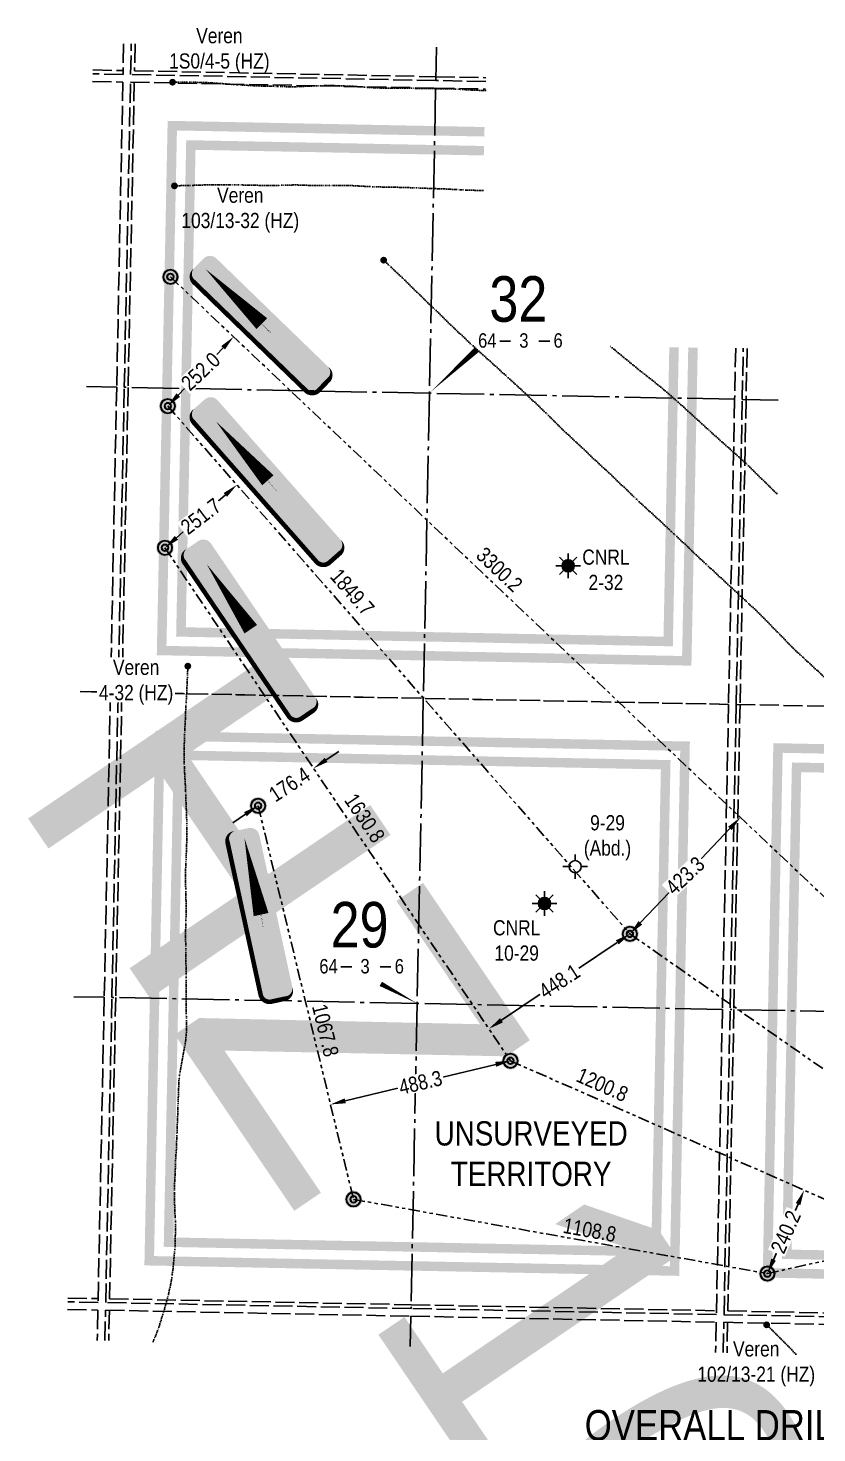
# Model space of a CAD drawing. Extents: x 398369 to 421873, y 6032457 to 6050071.
# Drawn here: x 398369 to 400448, y 6039953 to 6043656 of the extents above; entities that cross this region are included whole.
import ezdxf
from ezdxf.enums import TextEntityAlignment as Align

# ---------------------------------------------------------------- set-up
doc = ezdxf.new("R2018")
doc.units = 0
doc.header["$LTSCALE"] = 5
doc.header["$PDSIZE"] = 0.5
for name, pattern in [('foc-DOT', [1, 0.2, -0.8]), ('foc-DRILLPATH', [14.75, 6, -1.75, 1.75, -1.75, 1.75, -1.75]), ('foc-QUARTERLINE', [33, 25, -3, 2, -3]), ('foc-UNSURVEYED', [12.5, 10, -2.5])]:
    doc.linetypes.add(name, pattern=pattern)
doc.layers.get('Defpoints').update_dxf_attribs({"color": 9})
for name, color, linetype in [('10', 1, 'Continuous'), ('9', 3, 'Continuous'), ('ABADATA-DRILL', 8, 'foc-DOT'), ('ABADATA-DRILL-T', 8, 'Continuous'), ('AS-TARGET-GAS-H', 181, 'Continuous'), ('AS-TARGET-OIL-H', 131, 'Continuous'), ('DETAIL-HZ-Existing', 8, 'foc-DOT'), ('DETAIL-T', 7, 'Continuous'), ('L-BD', 7, 'Continuous'), ('L-MON', 1, 'Continuous'), ('L-SECLBL', 7, 'Continuous'), ('L-SECQ', 8, 'foc-QUARTERLINE'), ('L-UNS-T', 3, 'Continuous'), ('L-USEC', 7, 'foc-UNSURVEYED'), ('P-PDRILLPATH', 12, 'foc-DRILLPATH'), ('PROPOSED-SCOPE', 240, 'Continuous')]:
    doc.layers.add(name, color=color, linetype=linetype)
doc.styles.add('20k', font='ARIALN.TTF', dxfattribs={"height": 40})
doc.styles.add('80CG', font='ARIALN.TTF', dxfattribs={"height": 10})
doc.styles.add('80L', font='ARIALN.TTF', dxfattribs={"height": 10})
doc.styles.add('SIMPLEX', font='ARIALN.TTF')
doc.styles.get("Standard").update_dxf_attribs({"font": 'ARIALN.TTF'})
doc.dimstyles.new('Compass 20 000', dxfattribs={"dimscale": 10, "dimtxt": 40, "dimasz": 8, "dimexe": 0.2, "dimexo": 0.0625, "dimgap": 0.5, "dimtad": 0, "dimtih": 1, "dimtoh": 1, "dimdec": 1, "dimzin": 0, "dimdsep": 46, "dimtxsty": '20k', "dimcen": 0.1, "dimse1": 1, "dimse2": 1, "dimclrd": 256, "dimclrt": 256, "dimaunit": 1, "dimadec": 4, "dimazin": 0, "dimtfac": 0.06, "dimtdec": 1, "dimtofl": 0, "dimtmove": 0, "dimatfit": 1, "dimfxl": 0.2, "dimtolj": 1, "dimtzin": 0, "dimlwd": -1, "dimarcsym": 0})

# ---------------------------------------------------------------- blocks, each defined once
blk = doc.blocks.new('L-SECLBL')
at = {"layer": '9', "color": 7}
for p, q in [((-5.08, -27.83), (-12.29, -27.83)), ((20.7, -27.83), (13.5, -27.83))]:
    blk.add_line(p, q, dxfattribs=at)
at = {"layer": '10', "color": 2, "style": 'SIMPLEX'}
blk.add_attdef('SEC', text='', height=30, dxfattribs=at).set_placement((0, 0), align=Align.MIDDLE)
at = {"layer": '10', "color": 5, "style": '80L'}
blk.add_attdef('TWP', text='', height=9.5, dxfattribs=at).set_placement((-14.43, -27.37), align=Align.MIDDLE_RIGHT)
blk.add_attdef('RGE', text='', height=9.5, dxfattribs=at).set_placement((3.62, -27.37), align=Align.MIDDLE_CENTER)
blk.add_attdef('MER', text='', height=9.5, dxfattribs=at).set_placement((23.17, -27.37), align=Align.MIDDLE_LEFT)
blk = doc.blocks.new('GABD')
for p, q in [((-0.81, 0), (-1.62, 0)), ((0, 0.81), (0, 1.62)), ((1.62, 0), (0.81, 0)), ((0, -0.81), (0, -1.62))]:
    blk.add_line(p, q)
blk.add_circle((0, 0), 0.8)
blk = doc.blocks.new('BH_Existing')
at = {"layer": 'DETAIL-HZ-Existing'}
h = blk.add_hatch(color=256, dxfattribs=at)
h.dxf.hatch_style = 1
edge = h.paths.add_edge_path()
edge.add_arc((0, 0), 0.45, 0, 360)
blk = doc.blocks.new('GAS')
h = blk.add_hatch(color=255)
h.dxf.hatch_style = 1
edge = h.paths.add_edge_path()
edge.add_arc((0, 0), 0.9, 0, 360)
for p, q in [((-0.81, 0), (-1.62, 0)), ((-0.57, 0.57), (-1.14, 1.14)), ((0, 0.81), (0, 1.62)), ((0.57, 0.57), (1.14, 1.14)), ((1.62, 0), (0.81, 0)), ((-0.57, -0.57), (-1.14, -1.14)), ((0, -0.81), (0, -1.62)), ((1.14, -1.14), (0.57, -0.57))]:
    blk.add_line(p, q)
blk.add_circle((0, 0), 0.8)
blk = doc.blocks.new('*U48')
h = blk.add_hatch(color=254)
edge = h.paths.add_edge_path()
edge.add_line((-51.5, -11.5), (51.5, -11.5))
edge.add_arc((51.5, -5.5), 6, 270, 360)
edge.add_line((57.5, -5.5), (57.5, 4))
edge.add_arc((51.5, 4), 6, 0, 90)
edge.add_line((51.5, 10), (-51.5, 10))
edge.add_arc((-51.5, 4), 6, 90, 180)
edge.add_line((-57.5, 4), (-57.5, -5.5))
edge.add_arc((-51.5, -5.5), 6, 180, 270)
at = {"color": 1, "flags": 128}
blk.add_lwpolyline([(-51.5, -11.5, 3, 3, 0), (51.5, -11.5, 3, 3, 0.414214), (57.5, -5.5, 3, 3, 0), (57.5, 4, 3, 0, 0.414214), (51.5, 10, 0, 0, 0), (-51.5, 10, 0, 0, 0.414214), (-57.5, 4, 0, 0, 0), (-57.5, -5.5, 0, 3, 0.414214)], format="xyseb", close=True, dxfattribs=at)
blk.add_lwpolyline([(-51.68, 0, 0, 10, 0), (0, 0, 5, 5, 0)], format="xyseb", dxfattribs=at)
at = {"color": 1, "lineweight": 30, "flags": 104}
blk.add_attdef('ENTER_TEXT', text='', height=10, dxfattribs=at).set_placement((-0.35, 0), align=Align.MIDDLE_CENTER)
blk = doc.blocks.new('*U80')
h = blk.add_hatch(color=254)
edge = h.paths.add_edge_path()
edge.add_line((-61.5, -11.5), (61.5, -11.5))
edge.add_arc((61.5, -5.5), 6, 270, 360)
edge.add_line((67.5, -5.5), (67.5, 4))
edge.add_arc((61.5, 4), 6, 0, 90)
edge.add_line((61.5, 10), (-61.5, 10))
edge.add_arc((-61.5, 4), 6, 90, 180)
edge.add_line((-67.5, 4), (-67.5, -5.5))
edge.add_arc((-61.5, -5.5), 6, 180, 270)
at = {"color": 1, "flags": 128}
blk.add_lwpolyline([(-61.5, -11.5, 3, 3, 0), (61.5, -11.5, 3, 3, 0.414214), (67.5, -5.5, 3, 3, 0), (67.5, 4, 3, 0, 0.414214), (61.5, 10, 0, 0, 0), (-61.5, 10, 0, 0, 0.414214), (-67.5, 4, 0, 0, 0), (-67.5, -5.5, 0, 3, 0.414214)], format="xyseb", close=True, dxfattribs=at)
blk.add_lwpolyline([(-51.68, 0, 0, 10, 0), (0, 0, 5, 5, 0)], format="xyseb", dxfattribs=at)
at = {"color": 1, "lineweight": 30, "flags": 104}
blk.add_attdef('ENTER_TEXT', text='', height=10, dxfattribs=at).set_placement((-0.35, 0), align=Align.MIDDLE_CENTER)
blk = doc.blocks.new('plbh')
at = {"layer": 'L-MON'}
h = blk.add_hatch(color=255, dxfattribs=at)
h.dxf.hatch_style = 1
edge = h.paths.add_edge_path()
edge.add_arc((0, 0), 1.16, 0, 360)
h = blk.add_hatch(color=256, dxfattribs=at)
h.dxf.hatch_style = 1
h.paths.add_polyline_path([(-0.96, 0, 1), (0.96, 0, 1)])
h.paths.add_polyline_path([(0.91, 0, -1), (-0.91, 0, -1)], flags=16)
h.paths.add_polyline_path([(0.45, 0, -1), (-0.45, 0, -1)], flags=0)
h = blk.add_hatch(color=256, dxfattribs=at)
h.dxf.hatch_style = 1
h.paths.add_polyline_path([(-0.45, 0, 1), (0.45, 0, 1)])
h.paths.add_polyline_path([(0.4, 0, -1), (-0.4, 0, -1)], flags=16)
at = {"layer": 'L-MON', "color": 240}
for radius in [0.96, 0.91, 0.45, 0.4]:
    blk.add_circle((0, 0), radius, dxfattribs=at)
blk = doc.blocks.new('*D88')
at = {"layer": 'Defpoints', "color": 0, "transparency": 16777216}
for p in [(400414.7, 6040592.8), (400414.7, 6040592.8), (400317.8, 6040373.1)]:
    blk.add_point(p, dxfattribs=at)
at = {"layer": 'PROPOSED-SCOPE', "transparency": 16777216}
for p, q in [((400398.6, 6040556.2), (400390.7, 6040538.3)), ((400334, 6040409.7), (400341.9, 6040427.6))]:
    blk.add_line(p, q, dxfattribs=at)
for points in [[(400392.5, 6040558.9), (400404.7, 6040553.5), (400414.7, 6040592.8)], [(400327.9, 6040412.4), (400340.1, 6040407), (400317.8, 6040373.1)]]:
    blk.add_solid(points, dxfattribs=at)
at = {"layer": 'PROPOSED-SCOPE', "transparency": 16777216, "insert": (400366.3, 6040482.9), "char_height": 40, "attachment_point": 5, "rotation": 66.2306, "style": '20k', "bg_fill": 3, "box_fill_scale": 1.1, "bg_fill_color": 256, "bg_fill_true_color": 13158600, "bg_fill_transparency": 0}
blk.add_mtext('\\A1;240.2', dxfattribs=at)
blk = doc.blocks.new('*D91')
at = {"layer": 'Defpoints', "color": 0, "transparency": 16777216}
for p in [(400246.6, 6041575.5), (400246.6, 6041575.5), (399955.4, 6041268.5)]:
    blk.add_point(p, dxfattribs=at)
at = {"layer": 'PROPOSED-SCOPE', "transparency": 16777216}
for p, q in [((400219.1, 6041546.5), (400143, 6041466.3)), ((399982.9, 6041297.5), (400059, 6041377.7))]:
    blk.add_line(p, q, dxfattribs=at)
for points in [[(400214.2, 6041551.1), (400223.9, 6041541.9), (400246.6, 6041575.5)], [(399978.1, 6041302.1), (399987.8, 6041292.9), (399955.4, 6041268.5)]]:
    blk.add_solid(points, dxfattribs=at)
at = {"layer": 'PROPOSED-SCOPE', "transparency": 16777216, "insert": (400101, 6041422), "char_height": 40, "attachment_point": 5, "rotation": 43.2306, "style": '20k', "bg_fill": 3, "box_fill_scale": 1.1, "bg_fill_color": 256, "bg_fill_true_color": 13158600, "bg_fill_transparency": 0}
blk.add_mtext('\\A1;423.3', dxfattribs=at)
blk = doc.blocks.new('*D92')
at = {"layer": 'Defpoints', "color": 0, "transparency": 16777216}
for p in [(399955.4, 6041268.5), (399583.9, 6041018.3), (399583.9, 6041018.3)]:
    blk.add_point(p, dxfattribs=at)
at = {"layer": 'PROPOSED-SCOPE', "transparency": 16777216}
for p, q in [((399922.2, 6041246.2), (399817.6, 6041175.7)), ((399617.1, 6041040.7), (399721.7, 6041111.1))]:
    blk.add_line(p, q, dxfattribs=at)
for points in [[(399918.5, 6041251.7), (399926, 6041240.6), (399955.4, 6041268.5)], [(399613.3, 6041046.2), (399620.8, 6041035.1), (399583.9, 6041018.3)]]:
    blk.add_solid(points, dxfattribs=at)
at = {"layer": 'PROPOSED-SCOPE', "transparency": 16777216, "insert": (399769.7, 6041143.4), "char_height": 40, "attachment_point": 5, "rotation": 33.2306, "style": '20k', "bg_fill": 3, "box_fill_scale": 1.1, "bg_fill_color": 256, "bg_fill_true_color": 13158600, "bg_fill_transparency": 0}
blk.add_mtext('\\A1;448.1', dxfattribs=at)
blk = doc.blocks.new('*D93')
at = {"layer": 'Defpoints', "color": 0, "transparency": 16777216}
for p in [(399640.6, 6040934), (399166.3, 6040819), (399166.3, 6040819)]:
    blk.add_point(p, dxfattribs=at)
at = {"layer": 'PROPOSED-SCOPE', "transparency": 16777216}
for p, q in [((399601.8, 6040924.6), (399462.7, 6040890.9)), ((399205.1, 6040828.5), (399344.2, 6040862.2))]:
    blk.add_line(p, q, dxfattribs=at)
for points in [[(399600.2, 6040931.1), (399603.3, 6040918.1), (399640.6, 6040934)], [(399203.6, 6040834.9), (399206.7, 6040822), (399166.3, 6040819)]]:
    blk.add_solid(points, dxfattribs=at)
at = {"layer": 'PROPOSED-SCOPE', "transparency": 16777216, "insert": (399403.5, 6040876.5), "char_height": 40, "attachment_point": 5, "rotation": 13.2306, "style": '20k', "bg_fill": 3, "box_fill_scale": 1.1, "bg_fill_color": 256, "bg_fill_true_color": 13158600, "bg_fill_transparency": 0}
blk.add_mtext('\\A1;488.3', dxfattribs=at)
blk = doc.blocks.new('*D94')
at = {"layer": 'PROPOSED-SCOPE', "transparency": 16777216}
for p, q in [((399154.8, 6041727.1), (399188, 6041749.5)), ((398942.2, 6041584), (398909, 6041561.6))]:
    blk.add_line(p, q, dxfattribs=at)
for points in [[(399151.1, 6041732.6), (399158.5, 6041721.6), (399121.6, 6041704.8)], [(398938.5, 6041589.5), (398945.9, 6041578.4), (398975.4, 6041606.3)]]:
    blk.add_solid(points, dxfattribs=at)
at = {"layer": 'PROPOSED-SCOPE', "transparency": 16777216, "insert": (399058.4, 6041662.2), "char_height": 40, "attachment_point": 5, "rotation": 33.2306, "style": '20k', "bg_fill": 3, "box_fill_scale": 1.1, "bg_fill_color": 256, "bg_fill_true_color": 13158600, "bg_fill_transparency": 0}
blk.add_mtext('\\A1;176.4', dxfattribs=at)
at = {"layer": 'Defpoints', "color": 0, "transparency": 16777216}
for p in [(399121.6, 6041704.8), (399121.7, 6041704.6), (398975.5, 6041606.1)]:
    blk.add_point(p, dxfattribs=at)
blk = doc.blocks.new('*D95')
at = {"layer": 'Defpoints', "color": 0, "transparency": 16777216}
for p in [(398919.4, 6042451.8), (398919.4, 6042451.8), (398730.1, 6042286.1)]:
    blk.add_point(p, dxfattribs=at)
at = {"layer": 'PROPOSED-SCOPE', "transparency": 16777216}
for p, q in [((398889.3, 6042425.5), (398870.5, 6042409)), ((398760.2, 6042312.5), (398779.1, 6042329))]:
    blk.add_line(p, q, dxfattribs=at)
for points in [[(398884.9, 6042430.5), (398893.7, 6042420.5), (398919.4, 6042451.8)], [(398755.8, 6042317.5), (398764.6, 6042307.4), (398730.1, 6042286.1)]]:
    blk.add_solid(points, dxfattribs=at)
at = {"layer": 'PROPOSED-SCOPE', "transparency": 16777216, "insert": (398824.8, 6042369), "char_height": 40, "attachment_point": 5, "rotation": 37.2306, "style": '20k', "bg_fill": 3, "box_fill_scale": 1.1, "bg_fill_color": 256, "bg_fill_true_color": 13158600, "bg_fill_transparency": 0}
blk.add_mtext('\\A1;251.7', dxfattribs=at)
blk = doc.blocks.new('*D96')
at = {"layer": 'Defpoints', "color": 0, "transparency": 16777216}
for p in [(398910.9, 6042842.3), (398910.9, 6042842.3), (398737.5, 6042659.6)]:
    blk.add_point(p, dxfattribs=at)
at = {"layer": 'PROPOSED-SCOPE', "transparency": 16777216}
for p, q in [((398883.3, 6042813.3), (398866, 6042795)), ((398765.1, 6042688.6), (398782.5, 6042706.9))]:
    blk.add_line(p, q, dxfattribs=at)
for points in [[(398878.5, 6042817.9), (398888.2, 6042808.7), (398910.9, 6042842.3)], [(398760.2, 6042693.2), (398769.9, 6042684), (398737.5, 6042659.6)]]:
    blk.add_solid(points, dxfattribs=at)
at = {"layer": 'PROPOSED-SCOPE', "transparency": 16777216, "insert": (398824.2, 6042750.9), "char_height": 40, "attachment_point": 5, "rotation": 43.2306, "style": '20k', "bg_fill": 3, "box_fill_scale": 1.1, "bg_fill_color": 256, "bg_fill_true_color": 13158600, "bg_fill_transparency": 0}
blk.add_mtext('\\A1;252.0', dxfattribs=at)

msp = doc.modelspace()

# ---------------------------------------------------------------- hatches: boundary and pattern name
at = {"layer": 'AS-TARGET-GAS-H'}
h = msp.add_hatch(color=256, dxfattribs=at)
h.dxf.hatch_style = 1
h.paths.add_polyline_path([(400084.268, 6042814.448), (400059.281, 6042814.828), (400044.046, 6042051.817), (398784.968, 6042076.506), (398810.549, 6043335.053), (399570.316, 6043320.155), (399570.995, 6043345.136), (398786.072, 6043360.527), (398759.476, 6042052.012), (400068.532, 6042026.343)])
h = msp.add_hatch(color=256, dxfattribs=at)
h.dxf.hatch_style = 1
h.paths.add_polyline_path([(398726.785, 6040443.689), (398753.382, 6041752.204), (400062.545, 6041726.533), (400036.418, 6040418.009)])
h.paths.add_polyline_path([(398752.277, 6040468.183), (398777.858, 6041726.73), (400037.062, 6041702.039), (400011.932, 6040443.483)], flags=16)
h = msp.add_hatch(color=256, dxfattribs=at)
h.dxf.hatch_style = 1
h.paths.add_polyline_path([(401132.786, 6041705.547), (400382.462, 6041720.26), (400356.335, 6040411.736), (401665.968, 6040386.056), (401680.756, 6041140.26), (401655.772, 6041140.75), (401641.473, 6040411.53), (400381.818, 6040436.23), (400406.948, 6041694.786), (401132.48, 6041680.559)])
at = {"layer": 'AS-TARGET-OIL-H'}
h = msp.add_hatch(color=256, dxfattribs=at)
h.dxf.hatch_style = 1
h.paths.add_polyline_path([(400134.241, 6042813.688), (400109.254, 6042814.068), (400093.017, 6042000.869), (398733.983, 6042027.518), (398761.595, 6043386.001), (399571.674, 6043370.116), (399572.353, 6043395.097), (398737.119, 6043411.474), (398708.491, 6042003.024), (400117.503, 6041975.395)])
h = msp.add_hatch(color=256, dxfattribs=at)
h.dxf.hatch_style = 1
h.paths.add_polyline_path([(398675.801, 6040394.701), (398704.429, 6041803.152), (400113.512, 6041775.522), (400085.389, 6040367.061)])
h.paths.add_polyline_path([(398701.293, 6040419.195), (398728.905, 6041777.678), (400088.029, 6041751.027), (400060.904, 6040392.535)], flags=16)
h = msp.add_hatch(color=256, dxfattribs=at)
h.dxf.hatch_style = 1
h.paths.add_polyline_path([(401133.396, 6041755.523), (400333.491, 6041771.208), (400305.368, 6040362.747), (401714.957, 6040335.107), (401730.725, 6041139.28), (401705.741, 6041139.77), (401690.462, 6040360.582), (400330.852, 6040387.242), (400357.977, 6041745.734), (401133.091, 6041730.535)])

# ---------------------------------------------------------------- linework, layer by layer
at = {"layer": 'ABADATA-DRILL', "flags": 128}
for points in [[(399574.968, 6043491.304), (399566.857, 6043491.556), (399557.292, 6043491.894), (399547.698, 6043492.283), (399538.125, 6043492.721), (399528.503, 6043493.25), (399518.922, 6043493.778), (399509.3, 6043494.307), (399499.719, 6043494.826), (399490.055, 6043495.256), (399480.469, 6043495.534), (399470.772, 6043495.775), (399451.585, 6043496.132), (399442.005, 6043496.25), (399432.465, 6043496.348), (399422.786, 6043496.478), (399413.178, 6043496.657), (399403.58, 6043496.885), (399394.002, 6043497.044), (399384.401, 6043497.112), (399374.77, 6043497.151), (399365.178, 6043497.12), (399345.994, 6043497.127), (399336.364, 6043497.206), (399326.864, 6043497.303), (399317.204, 6043497.433), (399307.536, 6043497.612), (399297.889, 6043497.872), (399288.265, 6043498.261), (399278.632, 6043498.691), (399269.081, 6043499.238), (399259.523, 6043499.966), (399249.946, 6043500.725), (399240.329, 6043501.464), (399230.77, 6043502.112), (399221.138, 6043502.641), (399211.454, 6043503.031), (399201.917, 6043503.279), (399192.391, 6043503.556), (399182.737, 6043503.946), (399173.28, 6043504.222), (399163.76, 6043504.299), (399154.177, 6043504.267), (399144.772, 6043504.112), (399135.196, 6043503.86), (399125.668, 6043503.567), (399116.07, 6043503.246), (399106.501, 6043502.894), (399096.961, 6043502.451), (399087.338, 6043501.9), (399077.697, 6043501.429), (399068.12, 6043501.197), (399058.539, 6043501.226), (399048.951, 6043501.434), (399039.454, 6043501.681), (399029.858, 6043501.949), (399020.281, 6043502.228), (399010.645, 6043502.527), (399001.049, 6043502.796), (398991.472, 6043503.034), (398981.916, 6043503.332), (398972.331, 6043503.68), (398962.727, 6043504.089), (398953.134, 6043504.547), (398943.674, 6043505.153), (398934.095, 6043505.802), (398924.515, 6043506.41), (398914.924, 6043506.969), (398905.363, 6043507.507), (398895.784, 6043508.165), (398886.227, 6043508.933), (398876.661, 6043509.731), (398867.114, 6043510.489), (398857.546, 6043511.207), (398847.947, 6043511.836), (398838.374, 6043512.294), (398828.808, 6043512.612), (398819.211, 6043512.85), (398809.622, 6043512.999), (398800.071, 6043513.047), (398790.471, 6043513.105), (398780.87, 6043513.184), (398769.99, 6043513.278), (398750.002, 6043513.54)], [(399567.794, 6043227.385), (399560.229, 6043227.754), (399545.737, 6043228.329), (399531.344, 6043228.812), (399516.862, 6043229.367), (399502.653, 6043230.076), (399493.071, 6043230.554), (399483.488, 6043231.013), (399473.916, 6043231.531), (399464.333, 6043231.989), (399454.758, 6043232.317), (399445.222, 6043232.615), (399435.626, 6043232.943), (399426.052, 6043233.312), (399416.468, 6043233.74), (399406.875, 6043234.178), (399397.301, 6043234.567), (399387.725, 6043234.865), (399378.149, 6043235.153), (399368.563, 6043235.451), (399358.927, 6043235.751), (399349.342, 6043236.099), (399339.816, 6043236.386), (399330.237, 6043236.575), (399320.648, 6043236.693), (399311.069, 6043236.841), (399301.48, 6043236.99), (399291.782, 6043237.2), (399282.207, 6043237.519), (399272.614, 6043237.977), (399263.092, 6043238.484), (399253.521, 6043239.032), (399243.95, 6043239.601), (399234.308, 6043240.1), (399224.705, 6043240.519), (399215.099, 6043240.818), (399205.519, 6043240.926), (399195.918, 6043240.965), (399186.357, 6043241.002), (399176.756, 6043241.051), (399167.125, 6043241.1), (399157.554, 6043241.148), (399147.961, 6043241.107), (399138.377, 6043240.965), (399128.774, 6043240.924), (399119.164, 6043241.033), (399109.567, 6043241.261), (399099.993, 6043241.649), (399090.419, 6043242.058), (399080.832, 6043242.326), (399071.291, 6043242.374), (399061.587, 6043242.244), (399051.931, 6043242.044), (399042.344, 6043241.772), (399032.766, 6043241.45), (399023.179, 6043241.188), (399013.634, 6043241.046), (398994.411, 6043241.074), (398984.832, 6043241.222), (398975.244, 6043241.43), (398965.656, 6043241.619), (398956.068, 6043241.797), (398946.471, 6043242.036), (398927.225, 6043242.454), (398917.665, 6043242.542), (398908.094, 6043242.59), (398898.543, 6043242.648), (398884.042, 6043242.702), (398869.771, 6043242.803), (398855.279, 6043242.828), (398840.882, 6043242.64), (398826.391, 6043242.205), (398812.138, 6043241.685), (398797.656, 6043241.239), (398783.477, 6043240.888), (398755.129, 6043240.255)], [(401654.007, 6041243.528), (401654.007, 6041243.528), (401653.146, 6041243.474), (401652.597, 6041243.545), (401652.388, 6041243.629), (401652.011, 6041243.767), (401651.421, 6041243.778), (401650.846, 6041243.54), (401650.078, 6041243.095), (401649.704, 6041242.912), (401648.728, 6041242.611), (401648.517, 6041242.585), (401648.307, 6041242.579), (401648.118, 6041242.633), (401648.299, 6041242.699), (401648.591, 6041242.754), (401648.901, 6041242.758), (401649.139, 6041242.673), (401649.099, 6041242.144), (401648.951, 6041241.736), (401648.739, 6041241.151), (401648.455, 6041240.416), (401647.588, 6041238.583), (401646.966, 6041237.445), (401644.398, 6041233.494), (401640.82, 6041228.564), (401638.055, 6041224.747), (401636.645, 6041222.714), (401632.361, 6041216.437), (401628.086, 6041210.12), (401623.828, 6041203.672), (401619.681, 6041197.213), (401615.751, 6041190.639), (401612.038, 6041183.91), (401608.623, 6041177.556), (401605.197, 6041171.202), (401601.639, 6041164.691), (401598.284, 6041158.385), (401595.119, 6041152.566), (401591.557, 6041146.895), (401587.427, 6041140.805), (401583.413, 6041134.513), (401579.618, 6041127.696), (401576.099, 6041120.144), (401573.123, 6041112.731), (401570.231, 6041105.526), (401566.88, 6041098.4), (401563.41, 6041091.787), (401560.1, 6041085.701), (401556.229, 6041079.576), (401551.544, 6041072.787), (401546.81, 6041065.468), (401542.323, 6041058.035), (401537.932, 6041050.89), (401533.428, 6041044.117), (401528.886, 6041037.425), (401524.77, 6041030.544), (401521.366, 6041024.29), (401518.818, 6041019.329), (401516.473, 6041014.974), (401514.184, 6041011.018), (401512.533, 6041007.9), (401511.406, 6041005.532), (401510.665, 6041003.956), (401510.265, 6041002.934), (401510.372, 6041002.261), (401511.017, 6041002.029), (401511.822, 6041002.253), (401512.135, 6041002.437), (401512.49, 6041002.66), (401512.924, 6041002.881), (401512.934, 6041002.851), (401512.602, 6041002.778), (401512.252, 6041002.765), (401512.042, 6041002.759), (401511.952, 6041002.751), (401511.923, 6041002.821), (401511.916, 6041002.971), (401511.88, 6041003.152), (401511.814, 6041003.373), (401511.738, 6041003.575), (401511.59, 6041003.678), (401511.322, 6041003.773), (401510.716, 6041004.025), (401509.775, 6041004.484), (401508.577, 6041005.097), (401507.182, 6041005.875), (401505.64, 6041006.815), (401503.942, 6041007.919), (401502.055, 6041009.136), (401500.079, 6041010.385), (401497.956, 6041011.757), (401495.744, 6041013.211), (401493.533, 6041014.704), (401491.341, 6041016.148), (401489.208, 6041017.55), (401486.995, 6041018.964), (401484.663, 6041020.4), (401482.211, 6041021.878), (401479.692, 6041023.468), (401477.077, 6041025.24), (401474.326, 6041027.294), (401471.49, 6041029.57), (401468.518, 6041032.039), (401465.331, 6041034.732), (401461.966, 6041037.569), (401458.345, 6041040.65), (401454.48, 6041043.957), (401450.489, 6041047.506), (401446.265, 6041051.46), (401441.848, 6041055.697), (401437.214, 6041060.129), (401432.36, 6041064.575), (401427.112, 6041069.299), (401421.717, 6041074.186), (401416.038, 6041079.389), (401410.152, 6041084.765), (401403.989, 6041090.277), (401397.737, 6041095.791), (401391.591, 6041101.153), (401385.148, 6041106.67), (401378.633, 6041112.089), (401371.897, 6041117.473), (401364.912, 6041122.891), (401357.7, 6041128.464), (401350.448, 6041134.007), (401343.105, 6041139.532), (401335.723, 6041145.118), (401328.354, 6041150.814), (401320.955, 6041156.58), (401313.627, 6041162.346), (401306.28, 6041168.181), (401299.869, 6041173.248), (401283.565, 6041186.451), (401278.329, 6041190.814), (401271.115, 6041196.787), (401263.811, 6041202.772), (401256.477, 6041208.717), (401248.944, 6041214.786), (401241.619, 6041220.711), (401234.128, 6041226.839), (401226.688, 6041233.036), (401212.216, 6041245.273), (401204.888, 6041251.588), (401197.622, 6041257.962), (401190.595, 6041264.271), (401183.461, 6041270.792), (401169.366, 6041283.872), (401162.552, 6041290.397), (401141.99, 6041310.334), (401128.268, 6041323.626), (401121.339, 6041330.334), (401114.43, 6041337.111), (401100.675, 6041350.743), (401093.984, 6041357.366), (401087.304, 6041364.048), (401080.624, 6041370.711), (401073.862, 6041377.295), (401060.251, 6041390.625), (401053.54, 6041397.258), (401039.599, 6041410.604), (401032.683, 6041416.981), (401018.595, 6041429.98), (400997.921, 6041449.29), (400976.673, 6041468.971), (400962.575, 6041481.94), (400955.639, 6041488.338), (400934.306, 6041507.76), (400913.095, 6041527.241), (400891.797, 6041546.903), (400870.483, 6041566.285), (400856.332, 6041579.105), (400849.267, 6041585.535), (400842.352, 6041591.932), (400835.386, 6041598.35), (400828.242, 6041604.852), (400820.648, 6041611.822), (400813.575, 6041618.362), (400806.512, 6041624.882), (400792.466, 6041637.991), (400785.485, 6041644.629), (400778.575, 6041651.316), (400764.756, 6041664.73), (400743.833, 6041684.664), (400736.781, 6041691.214), (400722.614, 6041704.265), (400715.511, 6041710.786), (400708.417, 6041717.286), (400701.293, 6041723.747), (400680.063, 6041743.348), (400666.032, 6041756.636), (400659.05, 6041763.264), (400645.129, 6041776.57), (400638.209, 6041783.267), (400624.379, 6041796.652), (400617.429, 6041803.309), (400596.607, 6041823.312), (400575.877, 6041843.383), (400555.065, 6041863.306), (400533.99, 6041883.133), (400512.943, 6041902.86), (400491.887, 6041922.607), (400470.801, 6041942.385), (400463.81, 6041948.994), (400449.766, 6041962.182), (400435.519, 6041975.225), (400428.405, 6041981.705), (400414.279, 6041994.785), (400407.247, 6042001.355), (400400.153, 6042007.865), (400386.07, 6042021.084), (400379.663, 6042027.391), (400366.733, 6042040.748), (400346.749, 6042061.634), (400326.539, 6042082.235), (400319.783, 6042089.079), (400306.278, 6042102.757), (400285.701, 6042122.945), (400264.665, 6042142.702), (400243.258, 6042162.406), (400222.058, 6042181.986), (400200.889, 6042201.595), (400186.724, 6042214.716), (400179.681, 6042221.245), (400158.44, 6042240.766), (400137.291, 6042260.405), (400130.341, 6042267.063), (400116.541, 6042280.427), (400095.555, 6042300.223), (400074.366, 6042319.832), (400067.334, 6042326.422), (400060.333, 6042333.06), (400053.343, 6042339.719), (400032.217, 6042359.488), (400010.767, 6042379.053), (399996.497, 6042391.945), (399989.393, 6042398.416), (399975.41, 6042411.643), (399968.47, 6042418.321), (399947.556, 6042438.225), (399926.705, 6042458.238), (399912.886, 6042471.622), (399905.934, 6042478.24), (399898.862, 6042484.81), (399884.674, 6042497.791), (399863.476, 6042517.431), (399842.601, 6042537.285), (399821.578, 6042557.172), (399798.809, 6042578.343), (399784.736, 6042591.542), (399777.716, 6042598.251), (399770.737, 6042604.999), (399756.979, 6042618.462), (399746.835, 6042628.573), (399736.567, 6042638.927), (399715.817, 6042658.988), (399694.67, 6042678.717), (399687.648, 6042685.306), (399673.665, 6042698.553), (399652.488, 6042718.233), (399630.965, 6042737.659), (399609.652, 6042757.072), (399595.474, 6042770.033), (399588.29, 6042776.525), (399566.715, 6042795.852), (399552.434, 6042808.655), (399538.175, 6042821.578), (399531.111, 6042828.068), (399517.128, 6042841.265), (399510.177, 6042847.932), (399503.166, 6042854.551), (399496.154, 6042861.16), (399489.222, 6042867.758), (399482.231, 6042874.376), (399475.29, 6042880.994), (399461.431, 6042894.469), (399440.904, 6042914.686), (399420.226, 6042934.815), (399399.405, 6042954.858), (399378.756, 6042974.938), (399358.118, 6042995.107), (399344.247, 6043008.432), (399337.255, 6043015.05), (399321.523, 6043029.842), (399306.897, 6043043.462)], [(400342.988, 6042428.793), (400332.35, 6042439.07), (400318.689, 6042452.34), (400304.912, 6042465.833), (400291.276, 6042479.384), (400277.61, 6042492.955), (400263.649, 6042506.251), (400249.54, 6042519.131), (400235.252, 6042532.064), (400220.991, 6042544.836), (400206.608, 6042557.551), (400192.148, 6042570.407), (400177.869, 6042583.26), (400163.611, 6042596.212), (400149.432, 6042609.113), (400135.343, 6042621.982), (400121.145, 6042634.943), (400106.927, 6042647.845), (400092.748, 6042660.766), (400078.418, 6042673.609), (400063.954, 6042686.236), (400049.638, 6042698.749), (400034.841, 6042711.272), (400020.051, 6042723.055), (400004.92, 6042734.834), (399989.881, 6042746.722), (399974.996, 6042758.776), (399960.1, 6042770.841), (399945.098, 6042783.038), (399930.058, 6042795.375), (399915.189, 6042807.8), (399904.357, 6042817.183)], [(400393.013, 6040161.077), (400383.161, 6040171.039), (400369.631, 6040184.525), (400355.882, 6040198.066), (400342.232, 6040211.574), (400329.85, 6040223.937), (400315.733, 6040238.105)]]:
    msp.add_lwpolyline(points, dxfattribs=at)
at = {"layer": 'L-SECLBL', "color": 5, "flags": 128}
for points in [[(399428.736, 6042695.768, 0, 15.993, 0), (399552.434, 6042808.655, 0, 0, 0)], [(399394.783, 6041085.109, 0, 12.817, 0), (399298.894, 6041136.78, 0, 12.817, 0)]]:
    msp.add_lwpolyline(points, format="xyseb", dxfattribs=at)
at = {"layer": 'L-SECQ'}
for p, q in [((399445.567, 6043605.901), (399443.791, 6043517.706)), ((399443.386, 6043497.602), (399427.185, 6042693.437)), ((398602.763, 6042709.603), (398522.93, 6042711.168)), ((399427.185, 6042693.437), (398622.868, 6042709.209)), ((399427.185, 6042693.437), (399410.984, 6041889.273)), ((400231.502, 6042677.666), (399427.185, 6042693.437)), ((400345.963, 6042675.422), (400251.606, 6042677.272)), ((399410.984, 6041889.273), (399394.783, 6041085.109)), ((398570.073, 6041101.28), (398490.24, 6041102.846)), ((399394.783, 6041085.109), (398590.177, 6041100.886)), ((399394.783, 6041085.109), (399378.582, 6040280.945)), ((400199.388, 6041069.332), (399394.783, 6041085.109)), ((401024.098, 6041053.16), (400219.492, 6041068.937)), ((399378.177, 6040260.84), (399376.568, 6040181.008))]:
    msp.add_line(p, q, dxfattribs=at)
at = {"layer": 'L-USEC'}
for p, q in [((398621.155, 6043614.439), (398619.517, 6043533.868)), ((398639.621, 6043533.474), (398641.263, 6043614.231)), ((398651.321, 6043614.127), (398649.883, 6043543.334)), ((398539.888, 6043545.49), (398619.7, 6043543.926)), ((398649.883, 6043543.334), (399443.993, 6043527.762)), ((398539.275, 6043515.33), (398619.108, 6043513.764)), ((398619.517, 6043533.868), (398539.684, 6043535.434)), ((398619.108, 6043513.764), (398602.763, 6042709.603)), ((398622.868, 6042709.209), (398639.213, 6043513.37)), ((398649.269, 6043513.151), (398632.924, 6042709.012)), ((398639.213, 6043513.37), (399443.386, 6043497.602)), ((399443.791, 6043517.706), (398639.621, 6043533.474)), ((399575.616, 6043515.121), (399443.791, 6043517.706)), ((399443.993, 6043527.762), (399575.889, 6043525.176)), ((399443.386, 6043497.602), (399575.069, 6043495.02)), ((400234.187, 6042812.168), (400231.502, 6042677.666)), ((400251.606, 6042677.272), (400254.293, 6042811.863)), ((400264.351, 6042811.71), (400261.663, 6042677.075)), ((398602.763, 6042709.603), (398586.418, 6041905.442)), ((398606.522, 6041905.047), (398622.868, 6042709.209)), ((398632.924, 6042709.012), (398616.579, 6041904.829)), ((400231.502, 6042677.666), (400215.445, 6041873.499)), ((400235.549, 6041873.105), (400251.606, 6042677.272)), ((400261.663, 6042677.075), (400245.606, 6041872.897)), ((398506.585, 6041907.007), (398586.418, 6041905.442)), ((398586.418, 6041905.442), (398506.585, 6041907.007)), ((398586.418, 6041905.442), (398570.073, 6041101.28)), ((398590.177, 6041100.886), (398606.522, 6041905.047)), ((398616.579, 6041904.829), (398600.234, 6041100.689)), ((398606.522, 6041905.047), (400215.445, 6041873.499)), ((400215.445, 6041873.499), (398606.522, 6041905.047)), ((400215.445, 6041873.499), (400199.388, 6041069.332)), ((400235.549, 6041873.105), (400219.492, 6041068.937)), ((400245.606, 6041872.897), (400229.549, 6041068.74)), ((400235.549, 6041873.105), (401134.617, 6041855.475)), ((398570.073, 6041101.28), (398553.728, 6040297.119)), ((398573.832, 6040296.725), (398590.177, 6041100.886)), ((398600.234, 6041100.689), (398584.093, 6040306.584)), ((400199.388, 6041069.332), (400183.331, 6040265.164)), ((400203.435, 6040264.77), (400219.492, 6041068.937)), ((400229.549, 6041068.74), (400213.693, 6040274.63)), ((398553.728, 6040297.119), (398473.895, 6040298.684)), ((398474.099, 6040308.741), (398553.932, 6040307.176)), ((399378.582, 6040280.945), (398573.832, 6040296.725)), ((398584.093, 6040306.584), (399378.784, 6040291.001)), ((399378.784, 6040291.001), (400183.521, 6040275.221)), ((398473.486, 6040278.58), (398553.319, 6040277.015)), ((398553.319, 6040277.015), (398551.696, 6040197.183)), ((398571.801, 6040196.789), (398573.423, 6040276.621)), ((398573.423, 6040276.621), (399378.177, 6040260.84)), ((398583.48, 6040276.424), (398581.858, 6040196.591)), ((399378.177, 6040260.84), (400182.93, 6040245.06)), ((400183.331, 6040265.164), (399378.582, 6040280.945)), ((400182.93, 6040245.06), (400181.336, 6040165.228)), ((400201.44, 6040164.834), (400203.034, 6040244.666)), ((400203.034, 6040244.666), (401007.787, 6040228.886)), ((400203.428, 6040264.77), (401008.185, 6040248.99)), ((400213.693, 6040274.63), (401008.384, 6040259.047)), ((400213.091, 6040244.458), (400211.497, 6040164.636))]:
    msp.add_line(p, q, dxfattribs=at)

# ---------------------------------------------------------------- block references
at = {"layer": 'ABADATA-DRILL-T', "xscale": 19.99133700000017, "yscale": 19.99133700000017, "zscale": 19.99133700000017}
for name, p in [('BH_Existing', (398749.919, 6043513.287)), ('BH_Existing', (398755.024, 6043240.058)), ('BH_Existing', (399306.447, 6043044.226)), ('GAS', (399792.528, 6042238.691)), ('BH_Existing', (398790.276, 6041974.177)), ('GABD', (399811.029, 6041445.718)), ('GAS', (399730.311, 6041348.498)), ('BH_Existing', (400315.79, 6040238.065))]:
    msp.add_blockref(name, p, dxfattribs=at)
at = {"layer": 'L-BD', "color": 6}
ref = msp.add_blockref('*U48', (398985.364, 6042876.891), dxfattribs=dict(at, xscale=3.9982674, yscale=3.9982674, zscale=3.9982674, rotation=315.8861668993436))
lines = msp.add_mtext('HZ KARR 12-32-64-3', dxfattribs={"layer": '0', "color": 1, "insert": (398985.065, 6042877.542), "char_height": 2.5, "attachment_point": 1, "rotation": 315.886167})
ref.add_attrib('ENTER_TEXT', '', (398985.065, 6042877.542), dxfattribs={"flags": 46}).embed_mtext(lines)
ref = msp.add_blockref('*U80', (399001.302, 6042464.083), dxfattribs=dict(at, xscale=3.998267400000001, yscale=3.998267400000001, zscale=2.998700549999976, rotation=311.3987789957563))
lines = msp.add_mtext('HZ 102 KARR 5-32-64-3', dxfattribs={"layer": '0', "color": 1, "insert": (399001.054, 6042464.756), "char_height": 2.5, "attachment_point": 1, "rotation": 311.398779})
ref.add_attrib('ENTER_TEXT', '', (399001.054, 6042464.756), dxfattribs={"flags": 4}).embed_mtext(lines)
at = {"layer": 'L-MON', "xscale": 19.99133700000016, "yscale": 19.99133700000016, "zscale": 19.99133700000016}
for p in [(398744.33, 6043000.255), (399955.421, 6041268.512), (399640.647, 6040934.018), (399226.927, 6040568.74), (400317.842, 6040373.104)]:
    msp.add_blockref('plbh', p, dxfattribs=at)
at = {"layer": 'L-MON', "color": 2, "xscale": 19.99133700000017, "yscale": 19.99133700000017, "zscale": 19.99133700000017}
for p in [(398737.544, 6042659.56), (398730.116, 6042286.108), (398975.518, 6041606.091)]:
    msp.add_blockref('plbh', p, dxfattribs=at)
at = {"layer": 'L-SECLBL', "color": 5, "xscale": 3.998267400000043, "yscale": 3.998267400000043, "zscale": 3.998267400000043}
for p, values in [((399661.459, 6042941.97), {'SEC': '32', 'TWP': '64', 'RGE': '3', 'MER': '6'}), ((399242.98, 6041292.638), {'SEC': '29', 'TWP': '64', 'RGE': '3', 'MER': '6'})]:
    msp.add_blockref('L-SECLBL', p, dxfattribs=at).add_auto_attribs(values)

# ---------------------------------------------------------------- texts
at = {"layer": 'ABADATA-DRILL-T', "attachment_point": 1, "style": '80L'}
for s, width, insert, char_height in [('\\pxqc;Veren\\P1S0/4-5 (HZ)', 303.72218, (398721.57, 6043655.871), 39.98267), ('\\pxqc;Veren\\P103/13-32 (HZ)', 308.17914, (398774.427, 6043235.434), 39.98267), ('\\pxqc;CNRL\\P2-32', 26.51766, (399878.935, 6042281.535), 39.9827), ('\\pxqc;9-29\\P(Abd.)', 37.20703, (399877.789, 6041581.381), 39.9827), ('\\pxqc;CNRL\\P10-29', 18.72321, (399647.634, 6041304.514), 39.9827), ('\\pxqc;Veren\\P102/13-21 (HZ)', 307.67212, (400134.505, 6040194.57), 39.98267)]:
    msp.add_mtext_dynamic_manual_height_columns(s, width=width, gutter_width=50.022, heights=[0], dxfattribs=dict(at, insert=insert, char_height=char_height))
at = {"layer": 'DETAIL-T', "color": 3, "insert": (399824.371, 6040013.366), "char_height": 79.96535, "width": 996.12818, "attachment_point": 1, "style": '80CG'}
msp.add_mtext('\\pxqc;OVERALL DRILL PLAN\\P{\\H0.7x;SCALE 1:20000}', dxfattribs=at)
at = {"layer": 'L-BD'}
for s, rotation, p in [('3300.2', 316.516644, (399611.74, 6042228.846)), ('1849.7', 311.20247, (399224.014, 6042169.39)), ('1200.8', 336.209814, (399882.927, 6040871.057)), ('1108.8', 349.833114, (399849.469, 6040488.103))]:
    msp.add_text(s, height=39.9827, rotation=rotation, dxfattribs=at).set_placement(p, align=Align.MIDDLE_CENTER)

# ---------------------------------------------------------------- next in the draw order: texts
at = {"layer": 'ABADATA-DRILL-T', "insert": (398557.196, 6041991.105), "char_height": 39.98267, "attachment_point": 1, "style": '80L', "bg_fill": 3, "box_fill_scale": 1.15, "bg_fill_color": 256, "bg_fill_true_color": 256, "bg_fill_transparency": 0}
msp.add_mtext_dynamic_manual_height_columns('\\pxqc;Veren\\P4-32 (HZ)', width=193.7172, gutter_width=50.022, heights=[0], dxfattribs=at)
at = {"layer": 'L-UNS-T', "color": 3, "insert": (399695.147, 6040688.86), "char_height": 63.97228, "attachment_point": 5, "style": '80L', "bg_fill": 2}
msp.add_mtext_dynamic_manual_height_columns('\\pxqc;UNSURVEYED TERRITORY', width=126.46853, gutter_width=47.521, heights=[0], dxfattribs=at)

# ---------------------------------------------------------------- next in the draw order: linework, layer by layer
at = {"layer": 'ABADATA-DRILL', "flags": 128}
msp.add_lwpolyline([(398699.016, 6040194.294), (398699.938, 6040196.624), (398703.013, 6040204.213), (398706.148, 6040211.851), (398709.176, 6040219.561), (398712.186, 6040227.462), (398715.103, 6040235.624), (398717.834, 6040244.06), (398720.478, 6040252.588), (398723.103, 6040261.167), (398725.829, 6040269.833), (398728.396, 6040278.513), (398730.835, 6040287.335), (398733.375, 6040296.186), (398735.753, 6040304.939), (398738.005, 6040313.865), (398740.233, 6040322.622), (398742.235, 6040331.563), (398744.026, 6040340.479), (398745.837, 6040349.374), (398747.442, 6040358.443), (398748.796, 6040367.517), (398750.092, 6040376.653), (398751.247, 6040385.781), (398752.216, 6040395.104), (398753.096, 6040404.438), (398753.955, 6040413.732), (398754.724, 6040423.039), (398755.532, 6040432.324), (398756.456, 6040441.837), (398757.317, 6040458.163), (398757.322, 6040460.374), (398757.344, 6040469.845), (398757.424, 6040479.215), (398757.594, 6040488.584), (398757.664, 6040497.944), (398757.545, 6040507.329), (398757.257, 6040516.796), (398756.739, 6040526.259), (398756.25, 6040535.681), (398755.858, 6040544.971), (398755.509, 6040554.35), (398755.159, 6040563.729), (398754.909, 6040573.086), (398754.818, 6040582.419), (398754.888, 6040591.77), (398755.108, 6040601.147), (398755.498, 6040610.501), (398756, 6040619.953), (398756.52, 6040629.315), (398756.91, 6040638.689), (398757.25, 6040648.054), (398757.66, 6040657.407), (398758.02, 6040666.782), (398758.45, 6040676.135), (398759.01, 6040685.486), (398759.65, 6040694.845), (398760.16, 6040704.186), (398760.51, 6040713.551), (398760.8, 6040722.917), (398761.23, 6040732.29), (398761.711, 6040741.662), (398762.033, 6040751.118), (398762.343, 6040760.483), (398762.705, 6040769.938), (398763.077, 6040779.392), (398763.507, 6040788.756), (398763.889, 6040798.23), (398764.081, 6040807.688), (398764.311, 6040817.045), (398764.681, 6040826.39), (398765.09, 6040835.713), (398765.6, 6040845.085), (398766.01, 6040854.428), (398766.161, 6040863.867), (398766.451, 6040873.223), (398767.061, 6040882.553), (398767.953, 6040892.007), (398769.112, 6040901.315), (398770.67, 6040910.555), (398772.437, 6040919.751), (398774.094, 6040928.96), (398775.672, 6040938.22), (398777.261, 6040947.529), (398779.02, 6040956.816), (398781.026, 6040965.957), (398782.984, 6040975.199), (398784.423, 6040984.482), (398785.402, 6040993.804), (398786.154, 6041003.24), (398786.783, 6041012.589), (398787.146, 6041022.064), (398787.146, 6041031.436), (398786.906, 6041040.803), (398786.685, 6041045.208), (398786.075, 6041054.562), (398785.796, 6041063.96), (398785.828, 6041073.421), (398785.747, 6041082.775), (398785.659, 6041092.209), (398785.6, 6041101.642), (398785.503, 6041111.136), (398785.491, 6041121.908), (398785.633, 6041131.347), (398785.793, 6041140.706), (398785.843, 6041150.077), (398785.793, 6041159.43), (398785.743, 6041168.803), (398785.622, 6041178.127), (398785.442, 6041187.493), (398785.284, 6041196.958), (398785.154, 6041206.322), (398785.024, 6041215.687), (398784.855, 6041225.072), (398784.695, 6041234.457), (398784.618, 6041243.971), (398784.507, 6041253.305), (398784.437, 6041262.658), (398784.478, 6041272.04), (398784.607, 6041281.379), (398784.847, 6041290.726), (398785.13, 6041300.232), (398785.42, 6041309.598), (398785.62, 6041318.976), (398785.68, 6041328.337), (398785.663, 6041337.829), (398785.584, 6041347.273), (398785.484, 6041356.617), (398785.326, 6041366.102), (398785.086, 6041375.459), (398784.768, 6041384.927), (398784.408, 6041394.286), (398783.999, 6041403.676), (398783.78, 6041413.133), (398783.88, 6041422.483), (398784.101, 6041431.86), (398784.443, 6041441.335), (398784.926, 6041450.847), (398785.438, 6041460.289), (398785.908, 6041469.651), (398786.329, 6041479.095), (398786.692, 6041488.569), (398787.005, 6041498.075), (398787.298, 6041507.581), (398787.493, 6041517.219), (398787.625, 6041526.658), (398787.695, 6041536.039), (398787.678, 6041545.541), (398787.609, 6041554.974), (398787.462, 6041564.439), (398787.194, 6041573.937), (398786.874, 6041583.315), (398786.454, 6041592.645), (398786.013, 6041601.986), (398785.623, 6041611.356), (398785.355, 6041620.824), (398785.097, 6041630.281), (398784.719, 6041639.75), (398784.319, 6041649.13), (398783.88, 6041658.511), (398783.41, 6041667.883), (398782.909, 6041677.225), (398782.319, 6041686.589), (398781.769, 6041695.942), (398781.308, 6041705.293), (398780.929, 6041714.713), (398780.63, 6041724.131), (398780.441, 6041733.517), (398780.471, 6041742.878), (398780.609, 6041752.137), (398780.749, 6041761.496), (398781.032, 6041771.032), (398781.383, 6041780.417), (398781.715, 6041789.892), (398782.115, 6041799.246), (398782.537, 6041808.719), (398782.968, 6041818.103), (398783.438, 6041827.475), (398783.88, 6041836.938), (398784.242, 6041846.403), (398784.574, 6041855.838), (398785.045, 6041865.23), (398785.646, 6041874.66), (398786.206, 6041884.021), (398786.726, 6041893.362), (398787.295, 6041902.692), (398787.785, 6041912.064), (398788.146, 6041921.429), (398788.566, 6041930.802), (398789.016, 6041940.165), (398789.436, 6041949.548), (398789.787, 6041958.913), (398790.276, 6041974.177)], dxfattribs=at)
at = {"layer": 'P-PDRILLPATH'}
for points in [[(398744.33, 6043000.255), (401137.856, 6040730.205), (401272.905, 6040599.145)], [(398737.544, 6042659.56), (399955.421, 6041268.512), (400964.086, 6040563.289), (401267.61, 6040593.837)], [(398730.116, 6042286.108), (399640.647, 6040934.018), (400738.934, 6040449.84), (401262.315, 6040588.529)], [(398975.518, 6041606.091), (399226.927, 6040568.74), (400317.842, 6040373.104), (401257.02, 6040583.221)]]:
    msp.add_lwpolyline(points, dxfattribs=at)

# ---------------------------------------------------------------- next in the draw order: block references
at = {"layer": 'L-BD', "color": 6}
ref = msp.add_blockref('*U80', (398956.216, 6042071.566), dxfattribs=dict(at, xscale=3.998267400000001, yscale=3.998267400000001, zscale=3.998267400000001, rotation=304.1588945799047))
lines = msp.add_mtext('HZ 102 KARR 4-32-64-3', dxfattribs={"layer": '0', "color": 1, "insert": (398956.055, 6042072.264), "char_height": 766.10481, "attachment_point": 1, "rotation": 304.158895})
ref.add_attrib('ENTER_TEXT', '', (398956.055, 6042072.264), dxfattribs={"flags": 26}).embed_mtext(lines)

# ---------------------------------------------------------------- next in the draw order: dimensions: what is measured, and where the dimension line sits
at = {"layer": 'PROPOSED-SCOPE'}
for p1, p2, text, picture, middle, turn in [((398737.544, 6042659.56), (398910.867, 6042842.31), '252.0', '*D96', (398824.205, 6042750.935), 43.230556), ((398730.116, 6042286.108), (398919.409, 6042451.836), '251.7', '*D95', (398824.762, 6042368.972), 37.230556), ((399955.421, 6041268.512), (400246.577, 6041575.505), '423.3', '*D91', (400100.999, 6041422.009), 43.230556), ((399640.647, 6040934.018), (399166.263, 6040819.048), '488.3', '*D93', (399403.455, 6040876.533), 13.230556), ((400317.842, 6040373.104), (400414.687, 6040592.784), '240.2', '*D88', (400366.265, 6040482.944), 66.230556)]:
    dim = msp.add_aligned_dim(p1=p1, p2=p2, distance=0, text=text, dimstyle='Compass 20 000', override={"dimasz": 4, "dimtfill": 1}, dxfattribs=at)
    dim.commit()
    dim.dimension.update_dxf_attribs({"geometry": picture, "text_midpoint": middle, "text_rotation": turn})
dim = msp.add_linear_dim(base=(399121.602, 6041704.773), p1=(398975.518, 6041606.091), p2=(399121.743, 6041704.563), angle=33.957328, text='176.4', dimstyle='Compass 20 000', override={"dimasz": 4, "dimtfill": 1}, dxfattribs=at)
dim.commit()
dim.dimension.update_dxf_attribs({"geometry": '*D94', "text_midpoint": (399058.434, 6041662.234), "dimtype": 161, "text_rotation": 33.230556})

# ---------------------------------------------------------------- next in the draw order: block references
at = {"layer": 'L-BD', "color": 6}
ref = msp.add_blockref('*U48', (398983.346, 6041319.292), dxfattribs=dict(at, xscale=3.998267399999999, yscale=3.998267399999999, zscale=2.997401662856738, rotation=282.2520862122848))
lines = msp.add_mtext('HZ KARR 13-29-64-3', dxfattribs={"layer": '0', "color": 1, "insert": (398983.458, 6041320), "char_height": 2.5, "attachment_point": 1, "rotation": 282.252086})
ref.add_attrib('ENTER_TEXT', '', (398983.458, 6041320), dxfattribs={"flags": 26}).embed_mtext(lines)

# ---------------------------------------------------------------- next in the draw order: texts
at = {"layer": 'L-BD'}
for s, rotation, p in [('1630.8', 303.957328, (399256.606, 6041573.842)), ('1067.8', 283.623325, (399153.094, 6041014.125))]:
    msp.add_text(s, height=39.9827, rotation=rotation, dxfattribs=at).set_placement(p, align=Align.MIDDLE_CENTER)

# ---------------------------------------------------------------- next in the draw order: dimensions: what is measured, and where the dimension line sits
at = {"layer": 'PROPOSED-SCOPE'}
dim = msp.add_aligned_dim(p1=(399955.421, 6041268.512), p2=(399583.884, 6041018.309), distance=0, text='448.1', dimstyle='Compass 20 000', override={"dimasz": 4, "dimtfill": 1}, dxfattribs=at)
dim.commit()
dim.dimension.update_dxf_attribs({"geometry": '*D92', "text_midpoint": (399769.652, 6041143.411), "text_rotation": 33.230556})

doc.saveas('drawing.dxf')
